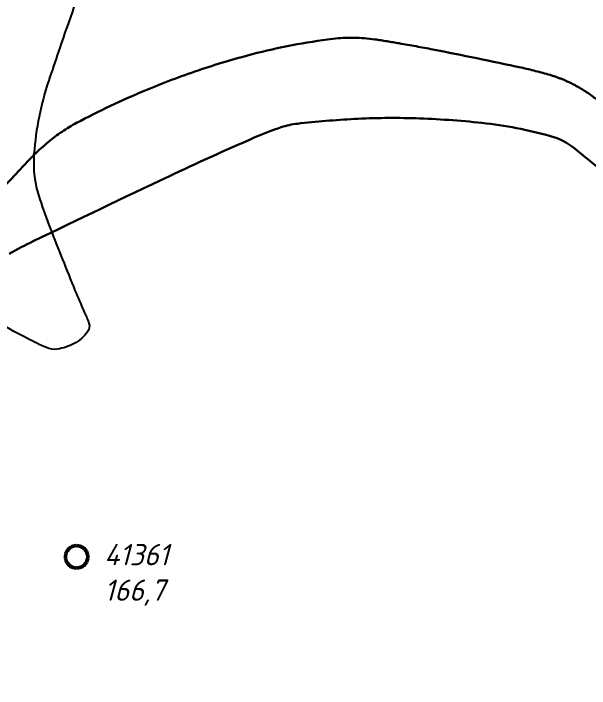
# Model space of a CAD drawing. Header units: millimetres. Extents: x -994 to -400, y 519 to 1360.
# Drawn here: x -620.06 to -581.5, y 712.65 to 757.82 of the extents above; entities that cross this region are included whole.
import ezdxf

# ---------------------------------------------------------------- set-up
doc = ezdxf.new("R2010")
doc.units = ezdxf.units.MM
doc.linetypes.add('ACAD_ISO04W100', pattern=[30, 24, -3, 0, -3])
doc.linetypes.add('DASHED', pattern=[7, 5, -2, 0])
doc.layers.add('Кривульки', color=1, linetype='Continuous')
doc.layers.add('Свердловини', color=4, linetype='Continuous')
doc.layers.add('Кривульки Товсты', color=70, linetype='Continuous', lineweight=30)
doc.styles.add('GOST-2.304_Type-B_italic', font='GOST Common Italic.ttf')

msp = doc.modelspace()

# ---------------------------------------------------------------- linework, layer by layer
at = {"layer": 'Кривульки'}
msp.add_lwpolyline([(-613.309, 765.942, 0.000595), (-614.254, 763.289, 0.001794), (-616.387, 757.205, 0.00283), (-617.703, 753.336, 0.061795), (-618.69, 748.44, 0.100913), (-618.304, 745.386, 0.010514), (-617.601, 743.446, 0.00485), (-615.947, 739.29, 0.01042), (-615.321, 737.844, -0.020498), (-615.017, 737.102, -0.248065), (-615.097, 736.526, -0.114593), (-616.002, 735.735, -0.086201), (-617.135, 735.362, -0.141522), (-617.864, 735.462, -0.016086), (-619.121, 736.067, -0.008178), (-621.533, 737.376, -0.003711)], format="xyb", dxfattribs=at)
at = {"layer": 'Кривульки Товсты', "lineweight": 30, "ltscale": 0.3}
msp.add_lwpolyline([(-538.743, 714.904), (-544.324, 720.282), (-550.071, 725.82, 0.056118), (-551.834, 727.173, 0.017767), (-557.956, 730.574, 0.044327), (-561.681, 732.075, -0.094063), (-563.369, 732.958, -0.009539), (-566.479, 735.517, 0.004721), (-572.713, 740.749, 0.000007), (-577.045, 744.315, 0.000013), (-579.255, 746.135, 0.000401), (-580.939, 747.519, 0.000445), (-582.458, 748.763, 0.103722), (-584.116, 749.623, 0.041159), (-588.697, 750.502, 0.019181), (-593.155, 750.81, 0.02097), (-597.242, 750.764, 0.014903), (-601.055, 750.447, 0.051646), (-602.136, 750.21, 0.023231), (-603.954, 749.514, 0.007197), (-609.671, 746.916, 0.0025), (-618.744, 742.579, 0.013945), (-620.344, 741.748, 0.005987)], format="xyb", dxfattribs=at)
at = {"layer": 'Кривульки Товсты', "linetype": 'ACAD_ISO04W100', "lineweight": 30, "ltscale": 0.3}
msp.add_lwpolyline([(-581.037, 752.084, 0.042993), (-582.402, 752.989, 0.026577), (-583.256, 753.397, 0.026919), (-584.138, 753.708, 0.01778), (-586.082, 754.204, 0.005917), (-591.989, 755.416, 0.004699), (-594.238, 755.828, 0.006502), (-595.87, 756.089, 0.066636), (-598.687, 756.125, 0.034034), (-604.088, 755.094, 0.017414), (-607.695, 754.013, 0.017272), (-611.247, 752.673, 0.023376), (-615.842, 750.498, 0.052617), (-617.719, 749.232, 0.034807), (-619.602, 747.411, -0.026841), (-622.005, 745.012, -0.006875)], format="xyb", dxfattribs=at)
at = {"layer": 'Свердловини', "linetype": 'DASHED', "lineweight": 50}
msp.add_circle((-615.835, 721.461), 0.749, dxfattribs=at)

# ---------------------------------------------------------------- texts
at = {"layer": 'Свердловини', "linetype": 'DASHED', "insert": (-613.989, 722.322), "char_height": 1.425, "attachment_point": 1, "style": 'GOST-2.304_Type-B_italic'}
msp.add_mtext_dynamic_manual_height_columns('{\\fGOST Common|b0|i1|c204|p34;41361\\P166,7}', width=5.3259, gutter_width=12.5, heights=[0], dxfattribs=at)

doc.saveas('drawing.dxf')
